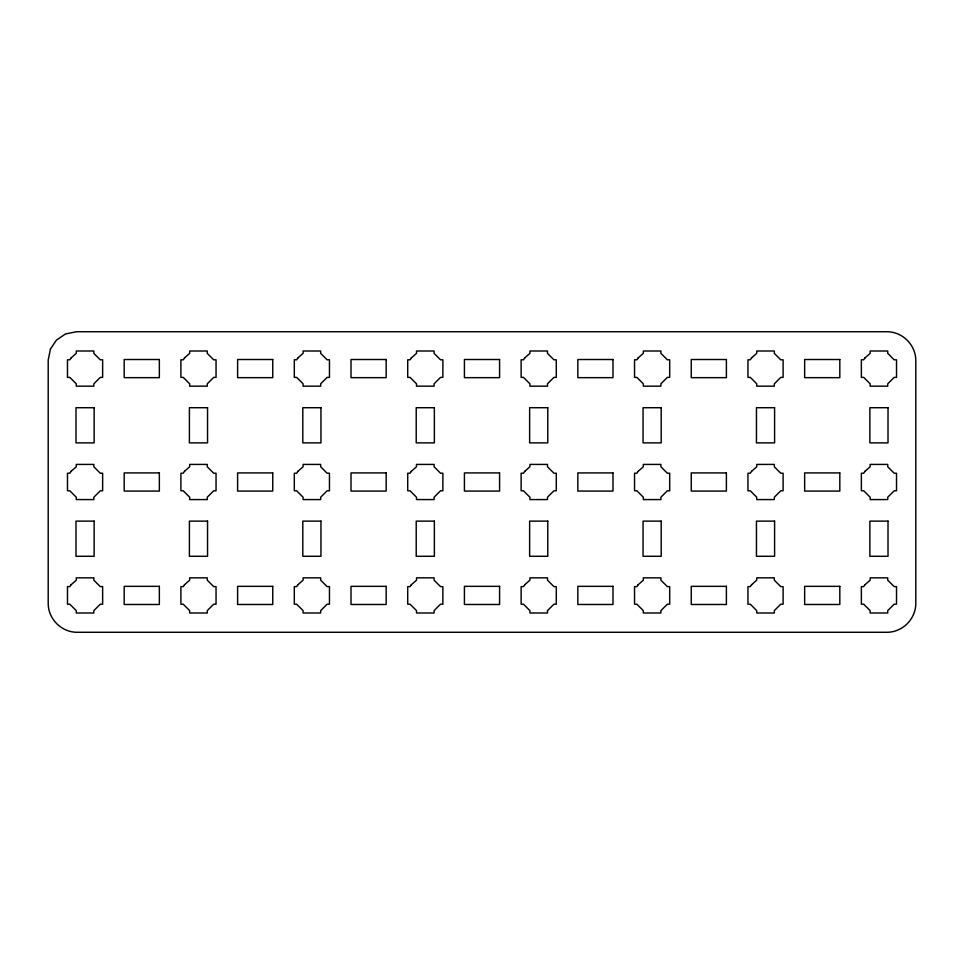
<?xml version="1.0" encoding="UTF-8"?>
<svg xmlns="http://www.w3.org/2000/svg" width="964" height="964" viewBox="0 0 964 964"><rect width="100%" height="100%" fill="white"/><g stroke="black" fill="none" stroke-linecap="round" stroke-linejoin="round"><path stroke-width="1.45" d="M50.429 349.052L48.2 360.078L48.2 603.922C48.501 619.165 61.31 631.974 76.554 632.276L887.446 632.276C902.69 631.974 915.499 619.165 915.8 603.922L915.8 360.078C915.499 344.835 902.69 332.026 887.446 331.724L76.554 331.724L65.516 333.954L56.502 340.039L50.429 349.052M71.119 357.885L69.83 359.801L67.48 359.801L67.48 377.382L69.83 377.382L76.264 383.817L76.264 386.166L93.845 386.166L93.845 383.817L100.28 377.382L102.642 377.382L102.642 359.801L100.28 359.801L93.845 353.366L93.845 351.004L76.264 351.004L76.264 353.366L71.119 357.885M71.119 471.3L69.83 473.216L67.48 473.216L67.48 490.784L69.83 490.784L76.264 497.231L76.264 499.581L93.845 499.581L93.845 497.231L100.28 490.784L102.642 490.784L102.642 473.216L100.28 473.216L93.845 466.769L93.845 464.419L76.264 464.419L76.264 466.769L71.119 471.3M184.522 357.885L183.244 359.801L180.895 359.801L180.895 377.382L183.244 377.382L189.679 383.817L189.679 386.166L207.26 386.166L207.26 383.817L213.695 377.382L216.044 377.382L216.044 359.801L213.695 359.801L207.26 353.366L207.26 351.004L189.679 351.004L189.679 353.366L184.522 357.885M71.119 584.714L69.83 586.618L67.48 586.618L67.48 604.199L69.83 604.199L76.264 610.634L76.264 612.996L93.845 612.996L93.845 610.634L100.28 604.199L102.642 604.199L102.642 586.618L100.28 586.618L93.845 580.183L93.845 577.834L76.264 577.834L76.264 580.183L71.119 584.714M184.522 471.3L183.244 473.216L180.895 473.216L180.895 490.784L183.244 490.784L189.679 497.231L189.679 499.581L207.26 499.581L207.26 497.231L213.695 490.784L216.044 490.784L216.044 473.216L213.695 473.216L207.26 466.769L207.26 464.419L189.679 464.419L189.679 466.769L184.522 471.3M297.936 357.885L296.659 359.801L294.309 359.801L294.309 377.382L296.659 377.382L303.094 383.817L303.094 386.166L320.675 386.166L320.675 383.817L327.109 377.382L329.459 377.382L329.459 359.801L327.109 359.801L320.675 353.366L320.675 351.004L303.094 351.004L303.094 353.366L297.936 357.885M184.522 584.714L183.244 586.618L180.895 586.618L180.895 604.199L183.244 604.199L189.679 610.634L189.679 612.996L207.26 612.996L207.26 610.634L213.695 604.199L216.044 604.199L216.044 586.618L213.695 586.618L207.26 580.183L207.26 577.834L189.679 577.834L189.679 580.183L184.522 584.714M297.936 471.3L296.659 473.216L294.309 473.216L294.309 490.784L296.659 490.784L303.094 497.231L303.094 499.581L320.675 499.581L320.675 497.231L327.109 490.784L329.459 490.784L329.459 473.216L327.109 473.216L320.675 466.769L320.675 464.419L303.094 464.419L303.094 466.769L297.936 471.3M411.351 357.885L410.074 359.801L407.712 359.801L407.712 377.382L410.074 377.382L416.508 383.817L416.508 386.166L434.089 386.166L434.089 383.817L440.524 377.382L442.874 377.382L442.874 359.801L440.524 359.801L434.089 353.366L434.089 351.004L416.508 351.004L416.508 353.366L411.351 357.885M297.936 584.714L296.659 586.618L294.309 586.618L294.309 604.199L296.659 604.199L303.094 610.634L303.094 612.996L320.675 612.996L320.675 610.634L327.109 604.199L329.459 604.199L329.459 586.618L327.109 586.618L320.675 580.183L320.675 577.834L303.094 577.834L303.094 580.183L297.936 584.714M411.351 471.3L410.074 473.216L407.712 473.216L407.712 490.784L410.074 490.784L416.508 497.231L416.508 499.581L434.089 499.581L434.089 497.231L440.524 490.784L442.874 490.784L442.874 473.216L440.524 473.216L434.089 466.769L434.089 464.419L416.508 464.419L416.508 466.769L411.351 471.3M524.765 357.885L523.476 359.801L521.126 359.801L521.126 377.382L523.476 377.382L529.911 383.817L529.911 386.166L547.492 386.166L547.492 383.817L553.926 377.382L556.288 377.382L556.288 359.801L553.926 359.801L547.492 353.366L547.492 351.004L529.911 351.004L529.911 353.366L524.765 357.885M411.351 584.714L410.074 586.618L407.712 586.618L407.712 604.199L410.074 604.199L416.508 610.634L416.508 612.996L434.089 612.996L434.089 610.634L440.524 604.199L442.874 604.199L442.874 586.618L440.524 586.618L434.089 580.183L434.089 577.834L416.508 577.834L416.508 580.183L411.351 584.714M524.765 471.3L523.476 473.216L521.126 473.216L521.126 490.784L523.476 490.784L529.911 497.231L529.911 499.581L547.492 499.581L547.492 497.231L553.926 490.784L556.288 490.784L556.288 473.216L553.926 473.216L547.492 466.769L547.492 464.419L529.911 464.419L529.911 466.769L524.765 471.3M638.168 357.885L636.891 359.801L634.541 359.801L634.541 377.382L636.891 377.382L643.325 383.817L643.325 386.166L660.906 386.166L660.906 383.817L667.341 377.382L669.691 377.382L669.691 359.801L667.341 359.801L660.906 353.366L660.906 351.004L643.325 351.004L643.325 353.366L638.168 357.885M524.765 584.714L523.476 586.618L521.126 586.618L521.126 604.199L523.476 604.199L529.911 610.634L529.911 612.996L547.492 612.996L547.492 610.634L553.926 604.199L556.288 604.199L556.288 586.618L553.926 586.618L547.492 580.183L547.492 577.834L529.911 577.834L529.911 580.183L524.765 584.714M638.168 471.3L636.891 473.216L634.541 473.216L634.541 490.784L636.891 490.784L643.325 497.231L643.325 499.581L660.906 499.581L660.906 497.231L667.341 490.784L669.691 490.784L669.691 473.216L667.341 473.216L660.906 466.769L660.906 464.419L643.325 464.419L643.325 466.769L638.168 471.3M751.583 357.885L750.305 359.801L747.956 359.801L747.956 377.382L750.305 377.382L756.74 383.817L756.74 386.166L774.321 386.166L774.321 383.817L780.756 377.382L783.105 377.382L783.105 359.801L780.756 359.801L774.321 353.366L774.321 351.004L756.74 351.004L756.74 353.366L751.583 357.885M638.168 584.714L636.891 586.618L634.541 586.618L634.541 604.199L636.891 604.199L643.325 610.634L643.325 612.996L660.906 612.996L660.906 610.634L667.341 604.199L669.691 604.199L669.691 586.618L667.341 586.618L660.906 580.183L660.906 577.834L643.325 577.834L643.325 580.183L638.168 584.714M751.583 471.3L750.305 473.216L747.956 473.216L747.956 490.784L750.305 490.784L756.74 497.231L756.74 499.581L774.321 499.581L774.321 497.231L780.756 490.784L783.105 490.784L783.105 473.216L780.756 473.216L774.321 466.769L774.321 464.419L756.74 464.419L756.74 466.769L751.583 471.3M864.997 357.885L863.72 359.801L861.358 359.801L861.358 377.382L863.72 377.382L870.155 383.817L870.155 386.166L887.736 386.166L887.736 383.817L894.17 377.382L896.52 377.382L896.52 359.801L894.17 359.801L887.736 353.366L887.736 351.004L870.155 351.004L870.155 353.366L864.997 357.885M751.583 584.714L750.305 586.618L747.956 586.618L747.956 604.199L750.305 604.199L756.74 610.634L756.74 612.996L774.321 612.996L774.321 610.634L780.756 604.199L783.105 604.199L783.105 586.618L780.756 586.618L774.321 580.183L774.321 577.834L756.74 577.834L756.74 580.183L751.583 584.714M864.997 471.3L863.72 473.216L861.358 473.216L861.358 490.784L863.72 490.784L870.155 497.231L870.155 499.581L887.736 499.581L887.736 497.231L894.17 490.784L896.52 490.784L896.52 473.216L894.17 473.216L887.736 466.769L887.736 464.419L870.155 464.419L870.155 466.769L864.997 471.3M864.997 584.714L863.72 586.618L861.358 586.618L861.358 604.199L863.72 604.199L870.155 610.634L870.155 612.996L887.736 612.996L887.736 610.634L894.17 604.199L896.52 604.199L896.52 586.618L894.17 586.618L887.736 580.183L887.736 577.834L870.155 577.834L870.155 580.183L864.997 584.714M159.349 359.512L124.187 359.512L124.187 377.659L159.349 377.659L159.349 359.512M272.752 359.512L237.602 359.512L237.602 377.659L272.752 377.659L272.752 359.512M386.166 359.512L351.004 359.512L351.004 377.659L386.166 377.659L386.166 359.512M499.581 359.512L464.419 359.512L464.419 377.659L499.581 377.659L499.581 359.512M612.996 359.512L577.834 359.512L577.834 377.659L612.996 377.659L612.996 359.512M726.398 359.512L691.248 359.512L691.248 377.659L726.398 377.659L726.398 359.512M839.813 359.512L804.651 359.512L804.651 377.659L839.813 377.659L839.813 359.512M94.135 407.712L75.987 407.712L75.987 442.874L94.135 442.874L94.135 407.712M207.549 407.712L189.402 407.712L189.402 442.874L207.549 442.874L207.549 407.712M320.952 407.712L302.804 407.712L302.804 442.874L320.952 442.874L320.952 407.712M434.366 407.712L416.219 407.712L416.219 442.874L434.366 442.874L434.366 407.712M547.781 407.712L529.634 407.712L529.634 442.874L547.781 442.874L547.781 407.712M661.196 407.712L643.048 407.712L643.048 442.874L661.196 442.874L661.196 407.712M774.598 407.712L756.451 407.712L756.451 442.874L774.598 442.874L774.598 407.712M888.013 407.712L869.865 407.712L869.865 442.874L888.013 442.874L888.013 407.712M159.349 472.926L124.187 472.926L124.187 491.074L159.349 491.074L159.349 472.926M272.752 472.926L237.602 472.926L237.602 491.074L272.752 491.074L272.752 472.926M386.166 472.926L351.004 472.926L351.004 491.074L386.166 491.074L386.166 472.926M499.581 472.926L464.419 472.926L464.419 491.074L499.581 491.074L499.581 472.926M612.996 472.926L577.834 472.926L577.834 491.074L612.996 491.074L612.996 472.926M726.398 472.926L691.248 472.926L691.248 491.074L726.398 491.074L726.398 472.926M839.813 472.926L804.651 472.926L804.651 491.074L839.813 491.074L839.813 472.926M94.135 521.126L75.987 521.126L75.987 556.288L94.135 556.288L94.135 521.126M207.549 521.126L189.402 521.126L189.402 556.288L207.549 556.288L207.549 521.126M320.952 521.126L302.804 521.126L302.804 556.288L320.952 556.288L320.952 521.126M434.366 521.126L416.219 521.126L416.219 556.288L434.366 556.288L434.366 521.126M547.781 521.126L529.634 521.126L529.634 556.288L547.781 556.288L547.781 521.126M661.196 521.126L643.048 521.126L643.048 556.288L661.196 556.288L661.196 521.126M774.598 521.126L756.451 521.126L756.451 556.288L774.598 556.288L774.598 521.126M888.013 521.126L869.865 521.126L869.865 556.288L888.013 556.288L888.013 521.126M159.349 586.341L124.187 586.341L124.187 604.488L159.349 604.488L159.349 586.341M272.752 586.341L237.602 586.341L237.602 604.488L272.752 604.488L272.752 586.341M386.166 586.341L351.004 586.341L351.004 604.488L386.166 604.488L386.166 586.341M499.581 586.341L464.419 586.341L464.419 604.488L499.581 604.488L499.581 586.341M612.996 586.341L577.834 586.341L577.834 604.488L612.996 604.488L612.996 586.341M726.398 586.341L691.248 586.341L691.248 604.488L726.398 604.488L726.398 586.341M839.813 586.341L804.651 586.341L804.651 604.488L839.813 604.488L839.813 586.341"/></g></svg>
